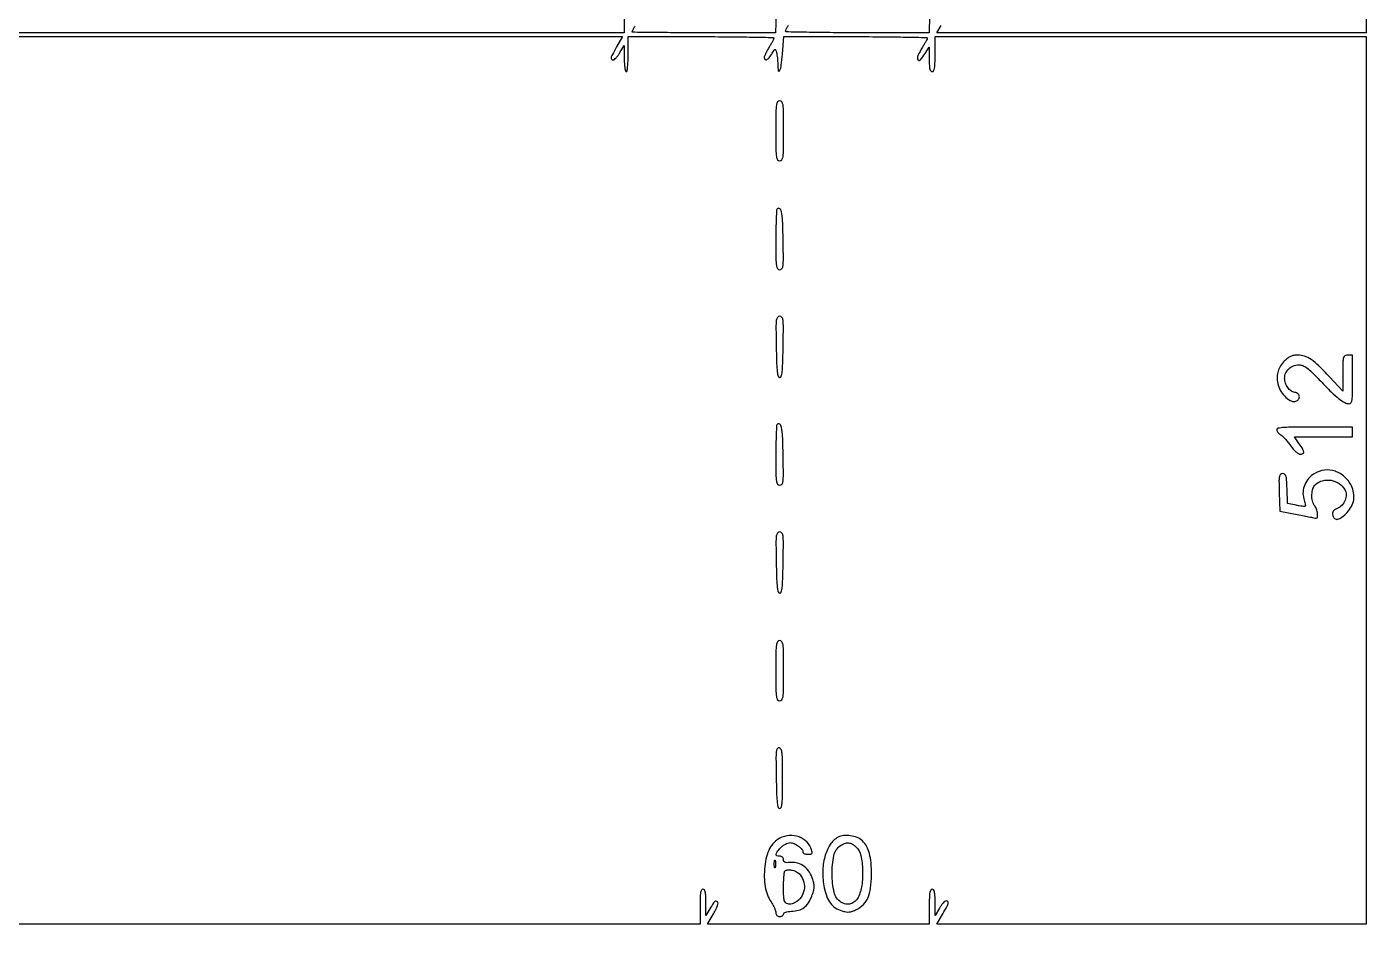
# Model space of a CAD drawing. Extents: x 0 to 836, y 5 to 589.
# Drawn here: x 191.2 to 249.7, y 430.3 to 469.4 of the extents above; entities that cross this region are included whole.
import ezdxf

# ---------------------------------------------------------------- set-up
doc = ezdxf.new("R2010")
doc.units = 0
doc.header["$MEASUREMENT"] = 0

msp = doc.modelspace()

# ---------------------------------------------------------------- linework, layer by layer
for points in [[(201.712326, 537.783562, -0.000001), (217.055896, 537.76491, -0.426088)], [(546.939, 229.3929, -0.000106), (546.943559, 250.949215, -0.000176), (546.957638, 269.095817, -0.000001), (546.976289, 285.583213, -0.415883)], [(836.0595, 588.6891), (420.497259, 588.710259, 0.000013), (261.145696, 588.714318, 0.000021), (126.989856, 588.708632), (4.934769, 588.698274, 0.19889), (4.878609, 588.675009, 0.198853), (4.855343, 588.618859), (4.83877, 516.273901, 0.000036), (4.826254, 436.744061, 0.000021), (4.8222, 342.282364), (4.8222, 95.946129), (4.469225, 95.920114, 0.031904), (4.160456, 95.877435, 0.315999), (4.075312, 95.787407, 0.415411), (4.137995, 95.703578, 0.035338), (4.43445, 95.6826), (4.8222, 95.6826), (4.8222, 50.2101), (4.8222, 4.7376), (420.462, 4.7376), (836.1018, 4.7376)], [(604.852986, 529.408162, -0.000002), (620.423836, 529.389509, -0.550615)], [(308.18842, 529.408162, -0.000002), (322.638019, 529.38951, -0.415836)], [(238.738155, 529.614638, -0.000002), (224.300981, 529.63329, -0.415836)], [(531.796111, 538.074638, -0.000002), (517.6951, 538.093291, -0.426056)], [(413.368417, 538.074638, -0.000002), (399.676779, 538.093291, -0.415815)], [(77.850638, 481.579418, -0.000002), (77.869294, 494.031443, -0.550517)], [(336.166934, 548.220763, -0.000002), (326.827688, 548.233536, -0.413812)], [(77.644162, 421.684687, -0.000002), (77.625507, 409.236574, -0.415775)], [(333.609652, 529.614638, -0.000003), (323.198363, 529.633296, -0.415688)], [(383.716206, 529.408162, -0.000003), (394.123716, 529.389504, -0.425916)], [(381.27946, 547.935135, -0.000004), (390.656104, 547.916048, -0.413615)], [(77.841889, 210.212758, -0.000002), (77.851786, 217.49274, -0.413814)], [(249.57, 475.7904), (249.57, 469.1916), (240.2148, 469.1916), (230.8596, 469.1916), (231.049239, 469.50885, -0.004855)], [(223.86979, 470.05875), (223.845681, 469.1916), (220.71844, 469.1916, -0.001009), (219.519299, 469.194019, -0.001682), (218.509827, 469.201489, -0.000114), (217.604873, 469.211437, -0.410931), (217.5912, 469.225265, -0.118776), (217.596832, 469.248639, -0.002401), (217.653029, 469.357195, -0.005535), (217.72102, 469.48358, -0.003675)], [(230.552856, 469.925023), (230.528413, 469.1916), (227.401506, 469.1916, -0.001901), (226.202525, 469.19616, -0.003172), (225.193256, 469.210238, -0.000405), (224.300262, 469.229085, -0.409803), (224.275033, 469.25505, -0.111035), (224.284259, 469.294809, -0.00754), (224.336565, 469.399267, -0.010506), (224.404025, 469.522654, -0.007675)], [(180.367923, 469.0224), (217.169647, 469.0224), (216.915123, 468.57141, 0.005105), (216.731846, 468.238771, 0.05887), (216.677209, 468.100286, 0.273209), (216.695316, 468.036167, 0.194915), (216.76635, 468.008028, 0.175744), (216.818663, 468.027467, 0.030637), (216.895851, 468.101562, 0.030019), (216.979511, 468.204057, 0.022931), (217.058705, 468.325278), (217.24531, 468.6417), (217.249055, 468.07065, 0.013372), (217.256473, 467.847961, 0.023366), (217.276141, 467.664449, 0.020491), (217.303316, 467.526475, 0.346819), (217.3374, 467.4996, 0.365646), (217.372997, 467.529649, 0.014491), (217.3985, 467.7111, 0.018502), (217.416356, 467.953079, 0.009164), (217.422, 468.261), (217.422, 469.0224), (220.5945, 469.0224, -0.001874), (221.810964, 469.01784, -0.003126), (222.834951, 469.003762, -0.000394), (223.741326, 468.984918, -0.409902), (223.766567, 468.95895, -0.111035), (223.757341, 468.919191, -0.00754), (223.705035, 468.814733, -0.010506), (223.637575, 468.691346, -0.007675), (223.557707, 468.5571, 0.012268), (223.477711, 468.419785, 0.014838), (223.40973, 468.287041, 0.013493), (223.359279, 468.173039, 0.091427), (223.34664, 468.11295, 0.200031), (223.378049, 468.031943, 0.321219), (223.44783, 468.018925, 0.110067), (223.556145, 468.10237, 0.037202), (223.67265, 468.265306, -0.005145), (223.778904, 468.436042, -0.179188), (223.815884, 468.46411, -0.403602), (223.844963, 468.449243, -0.01732), (223.881752, 468.328756, -0.028179), (223.90189, 468.232074, -0.011321), (223.918913, 468.098088, -0.011161), (223.930786, 467.952576, -0.013863), (223.935045, 467.81685, 0.040967), (223.959338, 467.533517, 0.735268), (224.017951, 467.525534, 0.076327), (224.091721, 467.776592, 0.013842), (224.143139, 468.261), (224.202702, 469.0224), (227.326551, 469.0224, -0.001903), (228.524209, 469.017841, -0.003178), (229.531994, 469.003762, -0.000407), (230.423395, 468.984914, -0.419976), (230.44776, 468.95895, -0.10382), (230.437677, 468.919212, -0.007062), (230.38467, 468.814733, -0.009869), (230.316721, 468.691345, -0.007234), (230.236693, 468.5571, 0.028609), (230.044805, 468.2015, 0.215036), (230.04219, 468.01488, 0.550574), (230.143454, 467.999096, 0.037328), (230.356067, 468.28215), (230.53215, 468.5571), (230.533575, 468.02835, 0.010038), (230.539693, 467.759714, 0.04885), (230.560988, 467.609113, 0.11021), (230.600413, 467.529061, 0.227201), (230.6619, 467.4996, 0.273642), (230.725923, 467.537475, 0.084509), (230.764125, 467.64765, 0.035355), (230.784, 467.857414, 0.005946), (230.7888, 468.261), (230.7888, 469.0224), (240.1794, 469.0224), (249.57, 469.0224), (249.57, 449.6913), (249.57, 430.3602), (240.220977, 430.3602), (230.871953, 430.3602), (231.126477, 430.81119, 0.005091), (231.310962, 431.145998, 0.060859), (231.364532, 431.28335, 0.280946), (231.34495, 431.347227, 0.183407), (231.270729, 431.3754, 0.174943), (231.216675, 431.35589, 0.032609), (231.138833, 431.282208, 0.031428), (231.055057, 431.179622, 0.024173), (230.976572, 431.05815), (230.792687, 430.7409), (230.790743, 431.31195, 0.008975), (230.784488, 431.604852, 0.045684), (230.763275, 431.766351, 0.104993), (230.723944, 431.851856, 0.2369), (230.6619, 431.883, 0.273642), (230.597877, 431.845125, 0.084509), (230.559675, 431.73495, 0.035355), (230.5398, 431.525186, 0.005946), (230.535, 431.1216), (230.535, 430.3602), (225.706591, 430.3602), (220.878182, 430.3602), (221.140668, 430.818977, 0.013632), (221.250672, 431.024015, 0.036849), (221.313657, 431.176593, 0.055394), (221.336091, 431.283338, 0.285851), (221.310448, 431.335048, 0.078544), (221.239793, 431.364655, 0.25054), (221.191852, 431.352366, 0.068732), (221.139098, 431.288662, 0.002883), (220.985278, 431.037), (220.806632, 430.7409), (220.806316, 431.31195, 0.008923), (220.800918, 431.605315, 0.04577), (220.780203, 431.766622, 0.10575), (220.741109, 431.851884, 0.236826), (220.6791, 431.883, 0.273642), (220.615077, 431.845125, 0.084509), (220.576875, 431.73495, 0.035355), (220.557, 431.525186, 0.005946), (220.5522, 431.1216), (220.5522, 430.3602), (182.0592, 430.3602)]]:
    msp.add_lwpolyline(points, format="xyb")
msp.add_lwpolyline([(217.2528, 469.953), (217.2528, 469.1916), (180.4095, 469.1916)])
for points in [[(223.8516, 464.9193, 0.00213), (223.855132, 464.089974, 0.02996), (223.875479, 463.793062, 0.116079), (223.926018, 463.658569, 0.250083), (224.0208, 463.608, 0.250083), (224.115582, 463.658569, 0.116079), (224.166121, 463.793062, 0.02996), (224.186468, 464.089974, 0.00213), (224.19, 464.9193, 0.00213), (224.186468, 465.748626, 0.02996), (224.166121, 466.045537, 0.116079), (224.115582, 466.180031, 0.250083), (224.0208, 466.2306, 0.250083), (223.926018, 466.180031, 0.116079), (223.875479, 466.045537, 0.02996), (223.855132, 465.748626, 0.00213)], [(223.909763, 461.522963, 0.185328), (223.8863, 461.470269, 0.002379), (223.868685, 461.100833, 0.006531), (223.855802, 460.669007, 0.004191), (223.8516, 460.1676, 0.00213), (223.855111, 459.343403, 0.030712), (223.875544, 459.051667, 0.121094), (223.926864, 458.920266, 0.244038), (224.022948, 458.8704, 0.246944), (224.118525, 458.92067, 0.123411), (224.167587, 459.052284, 0.03022), (224.182545, 459.346413, 0.001991), (224.170998, 460.195893, 0.005543), (224.14787, 461.002651, 0.038675), (224.10185, 461.394001, 0.175575), (224.020717, 461.528748, 0.384018)], [(223.870602, 455.50755, 0.003018), (223.887723, 454.779708, 0.020677), (223.913113, 454.422208, 0.04193), (223.951884, 454.226998, 0.334423), (224.0208, 454.1751, 0.334423), (224.089716, 454.226998, 0.04193), (224.128487, 454.422208, 0.020677), (224.153877, 454.779708, 0.003018), (224.170998, 455.50755, 0.001952), (224.182657, 456.365979, 0.030491), (224.167602, 456.659259, 0.126717), (224.1178, 456.789847, 0.243225), (224.0208, 456.84, 0.243225), (223.9238, 456.789847, 0.126717), (223.873998, 456.659259, 0.030491), (223.858943, 456.365979, 0.001952)], [(246.014625, 454.90504, 0.051153), (245.834716, 454.684004, 0.072988), (245.728198, 454.454927, 0.071635), (245.690822, 454.201632, 0.047266), (245.717611, 453.908015, 0.082624), (245.820585, 453.626195, 0.062291), (246.01774, 453.361181, 0.06701), (246.251386, 453.174953, 0.171701), (246.460399, 453.132794, 0.154891), (246.600899, 453.200384, 0.205775), (246.656684, 453.329021, 0.206634), (246.601677, 453.457604, 0.155718), (246.461694, 453.525236, -0.120035), (246.293841, 453.592289, -0.083756), (246.149152, 453.73718, -0.077229), (246.050689, 453.934217, -0.077472), (246.0168, 454.151624, -0.10504), (246.063502, 454.371479, -0.10037), (246.195921, 454.557476, -0.097017), (246.394717, 454.681725, -0.091225), (246.63015, 454.725354, -0.091469), (246.804418, 454.693436, -0.068605), (246.975892, 454.599633, -0.035955), (247.197173, 454.409649, -0.006703), (247.572352, 454.027404, 0.00777), (248.051829, 453.540974, 0.027056), (248.382518, 453.249203, 0.042437), (248.631858, 453.084401, 0.124499), (248.82975, 453.033557, 0.266285), (248.909522, 453.078886, 0.098923), (248.9537, 453.205233, 0.031549), (248.97375, 453.468222, 0.003254), (248.9778, 454.0905), (248.9778, 455.148), (248.7663, 455.148, 0.107498), (248.643543, 455.121299, 0.221958), (248.581259, 455.04819, 0.062393), (248.557131, 454.881975, 0.003589), (248.550749, 454.36545), (248.546697, 453.5829), (247.972893, 454.202069, 0.011982), (247.499065, 454.689399, 0.044714), (247.168588, 454.96, 0.070874), (246.884018, 455.099304, 0.078159), (246.581342, 455.147443, 0.038885), (246.413098, 455.13463, 0.062693), (246.275132, 455.095113, 0.060899), (246.148528, 455.021641, 0.034494)], [(223.909763, 452.132363, 0.185328), (223.8863, 452.079669, 0.002379), (223.868685, 451.710233, 0.006531), (223.855802, 451.278407, 0.004191), (223.8516, 450.777, 0.00213), (223.855111, 449.952803, 0.030712), (223.875544, 449.661067, 0.121094), (223.926864, 449.529666, 0.244038), (224.022948, 449.4798, 0.246944), (224.118525, 449.53007, 0.123411), (224.167587, 449.661684, 0.03022), (224.182545, 449.955813, 0.001991), (224.170998, 450.805293, 0.005543), (224.14787, 451.612051, 0.038675), (224.10185, 452.003401, 0.175575), (224.020717, 452.138148, 0.384018)], [(245.6784, 451.893877, 0.110466), (245.690463, 451.839942, 0.05568), (245.727165, 451.780257, 0.051341), (245.780912, 451.72429, 0.052961), (245.844409, 451.681108, -0.067746), (245.925238, 451.622584, -0.017359), (246.038337, 451.506903, -0.017357), (246.159341, 451.364602, -0.016837), (246.271473, 451.212831, 0.023326), (246.389764, 451.056996, 0.036879), (246.506444, 450.936581, 0.043967), (246.612908, 450.85739, 0.138798), (246.697664, 450.8334, 0.101146), (246.813599, 450.857095, 0.326928), (246.851412, 450.920807, 0.112736), (246.811182, 451.041864, 0.012718), (246.65385, 451.286894), (246.444899, 451.5948), (247.71135, 451.5948), (248.9778, 451.5948), (248.9778, 451.8063), (248.9778, 452.0178), (247.3281, 452.0178, 0.002317), (246.420888, 452.013597, 0.016429), (245.981104, 451.995061, 0.029197), (245.734561, 451.961987, 0.359108)], [(247.301859, 449.985231, 0.079523), (247.057223, 449.776562, 0.078668), (246.888854, 449.501234, 0.080923), (246.816947, 449.194594, 0.091914), (246.851388, 448.895033, -0.012082), (246.883756, 448.779706, -0.018033), (246.905934, 448.677358, -0.01327), (246.918671, 448.593531, -0.231417), (246.909967, 448.568167, -0.216002), (246.883478, 448.558199, -0.008856), (246.779557, 448.56687, -0.014053), (246.653878, 448.583182, -0.009359), (246.510865, 448.608599), (246.1437, 448.680967), (246.118991, 449.334184, 0.006102), (246.099789, 449.717828, 0.056473), (246.070885, 449.881261, 0.165684), (246.016574, 449.957942, 0.157831), (245.925578, 449.9874, 0.181067), (245.834271, 449.953214, 0.171565), (245.785326, 449.866623, 0.047291), (245.769954, 449.675207, 0.003796), (245.781086, 449.1685), (245.8053, 448.349601), (246.5667, 448.200733, 0.000857), (246.863062, 448.143317, 0.001269), (247.123077, 448.094088, 0.000558), (247.345362, 448.052844, 0.025411), (247.39155, 448.046733, 0.400194), (247.447775, 448.092258, 0.06277), (247.448316, 448.248967, 0.052559), (247.404726, 448.437731, 0.079063), (247.325409, 448.58652, -0.10785), (247.228479, 448.79638, -0.063851), (247.203505, 449.072206, -0.065197), (247.248274, 449.33707, -0.13521), (247.359907, 449.512604, -0.121658), (247.670521, 449.679656, -0.104678), (248.041828, 449.695526, -0.104318), (248.38875, 449.559462, -0.119991), (248.630765, 449.299836, -0.119167), (248.694935, 449.071751, -0.10244), (248.65339, 448.825497, -0.099002), (248.515226, 448.609306, -0.103384), (248.306431, 448.46685, 0.036707), (248.189581, 448.408069, 0.117073), (248.127459, 448.347524, 0.134297), (248.103851, 448.270707, 0.05507), (248.112515, 448.161068, 0.175546), (248.19, 448.030752, 0.22937), (248.322987, 447.998789, 0.113901), (248.512156, 448.088284, 0.037311), (248.740615, 448.298276, 0.067438), (248.928556, 448.562518, 0.081923), (249.024051, 448.850605, 0.082781), (249.021467, 449.15167, 0.070621), (248.923075, 449.453855, 0.094776), (248.624282, 449.851191, 0.105465), (248.21011, 450.092131, 0.109113), (247.745259, 450.138473, 0.107792)], [(223.870602, 446.11695, 0.003018), (223.887723, 445.389108, 0.020677), (223.913113, 445.031608, 0.04193), (223.951884, 444.836398, 0.334423), (224.0208, 444.7845, 0.334423), (224.089716, 444.836398, 0.04193), (224.128487, 445.031608, 0.020677), (224.153877, 445.389108, 0.003018), (224.170998, 446.11695, 0.001952), (224.182657, 446.975379, 0.030491), (224.167602, 447.268659, 0.126717), (224.1178, 447.399247, 0.243225), (224.0208, 447.4494, 0.243225), (223.9238, 447.399247, 0.126717), (223.873998, 447.268659, 0.030491), (223.858943, 446.975379, 0.001952)], [(223.8516, 441.4005, 0.00213), (223.855132, 440.571174, 0.02996), (223.875479, 440.274262, 0.116079), (223.926018, 440.139769, 0.250083), (224.0208, 440.0892, 0.250083), (224.115582, 440.139769, 0.116079), (224.166121, 440.274262, 0.02996), (224.186468, 440.571174, 0.00213), (224.19, 441.4005, 0.00213), (224.186468, 442.229826, 0.02996), (224.166121, 442.526737, 0.116079), (224.115582, 442.661231, 0.250083), (224.0208, 442.7118, 0.250083), (223.926018, 442.661231, 0.116079), (223.875479, 442.526737, 0.02996), (223.855132, 442.229826, 0.00213)], [(223.870568, 436.732973, 0.002999), (223.887708, 436.001297, 0.020579), (223.913098, 435.642118, 0.04165), (223.951844, 435.445917, 0.334881), (224.0208, 435.3939, 0.335246), (224.08898, 435.445403, 0.045119), (224.124501, 435.633407, 0.021179), (224.14342, 435.982066, 0.002964), (224.1477, 436.704041, 0.002588), (224.143675, 437.481599, 0.025348), (224.123658, 437.809145, 0.071206), (224.080445, 437.975672, 0.251212), (223.997468, 438.043115, 0.328399), (223.915838, 438.00425, 0.099142), (223.873547, 437.86467, 0.02635), (223.859822, 437.552013, 0.002151)], [(224.0208, 434.10818, 0.086191), (223.776846, 433.923685, 0.067124), (223.584062, 433.652092, 0.057385), (223.447148, 433.297626, 0.037796), (223.369496, 432.866991, 0.030238), (223.350163, 432.41116, 0.039896), (223.390762, 431.997439, 0.044431), (223.489522, 431.635489, 0.060337), (223.644482, 431.334692, -0.022588), (223.723756, 431.205699, -0.022836), (223.790759, 431.070541, -0.023365), (223.838016, 430.947919, -0.080454), (223.8516, 430.864043, 0.075787), (223.862514, 430.792453, 0.124146), (223.89438, 430.74043, 0.122192), (223.947531, 430.709217, 0.072078), (224.0208, 430.6986, 0.060584), (224.085538, 430.706473, 0.078986), (224.140438, 430.729664, 0.096781), (224.177289, 430.764014, 0.157026), (224.190479, 430.80435, -0.239515), (224.213362, 430.848879, -0.072842), (224.282669, 430.885005, -0.050078), (224.390152, 430.910739, -0.02431), (224.531029, 430.922929, 0.057946), (224.843034, 430.971192, 0.093082), (225.084169, 431.089122, 0.090169), (225.271152, 431.289653, 0.051493), (225.420918, 431.586171, 0.019659), (225.494334, 431.803699, 0.054487), (225.522778, 431.962431, 0.060699), (225.51479, 432.113575, 0.029269), (225.470029, 432.30255, 0.072783), (225.321729, 432.620518, 0.081441), (225.092973, 432.868923, 0.087542), (224.812231, 433.018449, 0.102818), (224.513084, 433.05144, -0.016691), (224.341644, 433.040849, -0.095922), (224.252282, 433.055539, -0.195268), (224.206697, 433.097153, -0.11177), (224.19, 433.170914, 0.092798), (224.178302, 433.233399, 0.119159), (224.145038, 433.281264, 0.110457), (224.091342, 433.311035, 0.071677), (224.0208, 433.3212, -0.088558), (223.899512, 433.342852, -0.3428), (223.861728, 433.403524, -0.142061), (223.904522, 433.508908, -0.019864), (224.05906, 433.689546, -0.042956), (224.156456, 433.778037, -0.041256), (224.268812, 433.849927, -0.043886), (224.382176, 433.897726, -0.077984), (224.48206, 433.9134, -0.108565), (224.651276, 433.87622, -0.054954), (224.83909, 433.763035, -0.055714), (224.989223, 433.619344, -0.17578), (225.036, 433.4904, 0.230696), (225.051795, 433.457989, 0.073245), (225.099803, 433.430651, 0.055829), (225.170021, 433.411981, 0.037102), (225.253201, 433.4058, 0.029086), (225.370382, 433.412623, 0.190746), (225.421242, 433.439965, 0.213592), (225.436359, 433.492595, 0.037091), (225.413711, 433.59615, 0.122665), (225.210765, 433.939707, 0.110661), (224.86313, 434.163852, 0.105474), (224.438503, 434.224598, 0.10222)], [(226.561339, 434.148131, 0.133039), (226.218329, 433.828462, 0.072917), (225.987471, 433.298039, 0.063285), (225.895676, 432.63965, 0.054258), (225.962988, 431.942699, 0.038109), (226.075229, 431.553649, 0.07364), (226.231366, 431.270584, 0.08606), (226.443915, 431.07336, 0.071427), (226.724275, 430.943521, 0.026842), (226.911001, 430.898335, 0.069755), (227.048897, 430.892199, 0.067582), (227.185701, 430.924198, 0.024029), (227.370054, 431.004935, 0.08301), (227.669912, 431.221949, 0.092798), (227.869209, 431.51729, 0.071312), (227.981171, 431.927949, 0.029806), (228.018058, 432.501792, 0.020525), (227.998403, 433.040843, 0.045555), (227.929511, 433.445727, 0.060037), (227.806612, 433.75386, 0.079457), (227.62216, 433.992494, 0.093169), (227.402039, 434.133085, 0.059297), (227.107742, 434.212677, 0.059632), (226.805333, 434.220708, 0.098591)], [(227.353533, 433.718558, -0.144075), (227.553334, 433.352145, -0.044146), (227.632637, 432.720023, -0.044375), (227.597511, 432.046724, -0.081718), (227.433795, 431.524676, -0.09631), (227.295849, 431.346564, -0.114296), (227.108736, 431.246237, -0.114637), (226.897014, 431.238551, -0.097318), (226.689281, 431.322974, -0.192896), (226.396569, 431.742096, -0.054774), (226.300295, 432.54664, -0.054766), (226.381126, 433.354159, -0.189883), (226.665512, 433.784006, -0.063398), (226.851219, 433.881725, -0.113636), (227.021219, 433.904203, -0.112269), (227.185341, 433.850098, -0.060914)], [(223.825317, 432.83475, -0.161593), (223.811078, 432.812827, -0.542911), (223.797992, 432.817169, -0.052887), (223.788972, 432.876882, -0.011065), (223.786627, 432.9828, -0.011065), (223.788972, 433.088718, -0.052887), (223.797992, 433.148431, -0.542911), (223.811078, 433.152773, -0.161593), (223.825317, 433.13085, -0.039571), (223.837348, 433.063401, -0.024357), (223.841276, 432.9828, -0.024357), (223.837348, 432.902199, -0.039571)], [(224.864648, 432.561952, -0.10684), (225.050561, 432.273508, -0.110698), (225.097577, 431.937816, -0.109656), (224.996771, 431.611687, -0.103176), (224.765882, 431.35047, -0.039519), (224.661039, 431.284398, -0.05606), (224.558407, 431.244433, -0.063642), (224.460442, 431.231405, -0.078268), (224.369367, 431.245273, -0.119566), (224.272327, 431.304147, -0.136161), (224.218757, 431.398408, -0.05506), (224.195067, 431.571346, -0.006532), (224.19, 431.959201, -0.008), (224.194093, 432.21503, -0.011724), (224.206568, 432.439774, -0.007227), (224.223982, 432.625785, -0.171039), (224.2464, 432.6726, -0.172294), (224.361381, 432.727317, -0.070119), (224.536996, 432.720801, -0.065059), (224.721369, 432.662344, -0.08733)]]:
    msp.add_lwpolyline(points, format="xyb", close=True)

doc.saveas('drawing.dxf')
